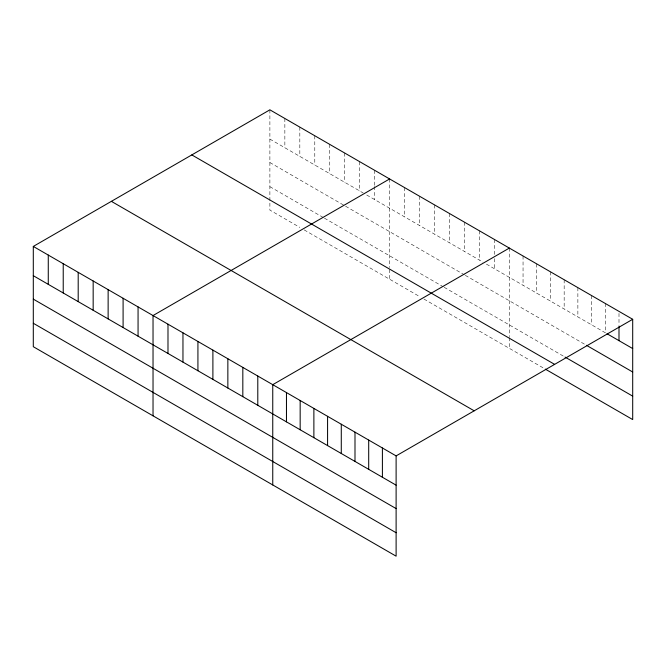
<?xml version="1.0" encoding="UTF-8"?>
<svg xmlns="http://www.w3.org/2000/svg" width="666" height="666" viewBox="0 0 666 666"><rect width="100%" height="100%" fill="white"/><g stroke="black" fill="none" stroke-linecap="round" stroke-linejoin="round"><path stroke-width="0.5" stroke-dasharray="3.33 2.5" d="M269.888 109.832L269.888 210.106L299.825 227.389M269.888 139.102L363.203 192.982M366.725 195.013L482.933 262.104M486.455 264.136L605.286 332.742L605.286 303.471M269.888 162.537L344.722 205.736M345.596 206.244L464.443 274.858M465.326 275.366L585.589 344.797M269.888 186.671L323.593 217.682M324.467 218.19L443.315 286.805M444.197 287.312L564.169 356.576M304.22 229.928L419.547 296.512M423.951 299.051L544.463 368.631M618.997 313.403L618.997 325.516M591.583 295.562L591.583 324.833M577.872 287.645L577.872 316.916M564.169 279.737L564.169 309.007M550.466 271.82L550.466 301.09M536.754 263.911L536.754 293.182M523.051 255.994L523.051 285.264M509.348 248.085L509.348 336.638M509.348 337.612L509.348 348.351M494.38 239.444L494.38 254.579M494.38 258.616L494.38 268.714M479.412 230.802L479.412 260.073M464.443 222.161L464.443 251.432M449.483 213.52L449.483 242.79M434.515 204.878L434.515 234.149M419.547 196.237L419.547 225.508M404.587 187.596L404.587 216.866M389.618 178.954L389.618 267.516M389.618 269.464L389.618 279.229M374.65 170.313L374.65 185.456M374.65 186.463L374.65 199.584M359.682 161.68L359.682 190.942M344.722 153.038L344.722 182.309M329.753 144.397L329.753 173.668M314.785 135.756L314.785 165.026M299.825 127.114L299.825 156.385M284.857 118.473L284.857 147.744"/><path stroke-width="1" d="M33.3 246.428L396.112 455.894L396.112 556.168L33.3 346.703L33.3 246.428L269.888 109.832L632.7 319.297L632.7 419.572L545.321 369.13M389.618 178.954L153.03 315.551L153.03 415.825M509.348 248.085L272.752 384.673L272.752 484.948M396.112 455.894L632.7 319.297M607.001 333.733L632.7 348.568M586.438 345.296L632.7 372.003M565.026 357.068L632.7 396.145M191.816 154.912L554.628 364.377M111.372 201.348L474.184 410.814M33.3 275.699L396.112 485.164M33.3 299.126L396.112 508.591M33.3 323.268L396.112 532.733M618.997 326.523L618.997 340.659M382.401 447.977L382.401 477.247M368.698 440.068L368.698 469.339M354.995 432.151L354.995 461.421M341.283 424.242L341.283 453.513M327.58 416.325L327.58 445.596M313.877 408.416L313.877 437.687M300.166 400.499L300.166 429.77M286.463 392.59L286.463 421.861M257.792 376.032L257.792 405.303M242.824 367.391L242.824 396.661M227.855 358.749L227.855 388.02M212.895 350.116L212.895 379.387M197.927 341.475L197.927 370.746M182.959 332.834L182.959 362.104M167.99 324.192L167.99 353.463M138.062 306.909L138.062 336.18M123.093 298.268L123.093 327.539M108.133 289.627L108.133 318.897M93.165 280.985L93.165 310.256M78.197 272.344L78.197 301.615M63.228 263.711L63.228 292.982M48.268 255.07L48.268 284.34"/></g></svg>
